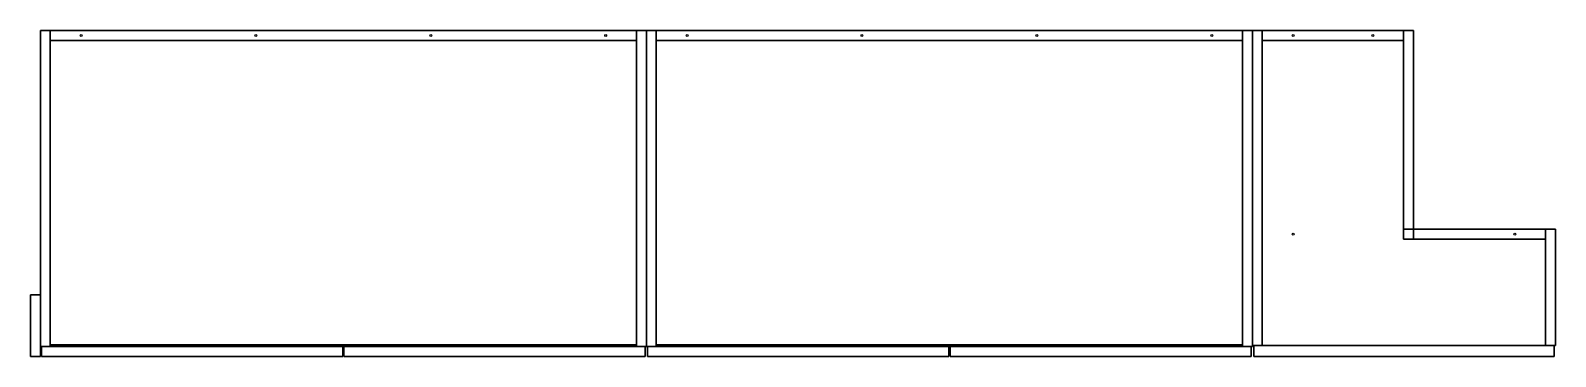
# Model space of a CAD drawing. Extents: x -2896 to 1537, y -3740 to -394.
# Drawn here: x -2896 to -425, y -3740 to -3212 of the extents above.
import ezdxf

# ---------------------------------------------------------------- set-up
doc = ezdxf.new("R2010")
doc.units = 0

# ---------------------------------------------------------------- blocks, each defined once
blk = doc.blocks.new('Hall Way.BS.Bottom1', base_point=(245, 206))
at = {"layer": 'Edge1mm', "color": 0}
blk.add_3dface([(475, 18, 16), (16, 18, 16), (16, 18), (475, 18)], dxfattribs=at)
at = {"layer": 'Melamine', "color": 0}
for points, invisible_edges in [([(16, 18), (245, 528), (245, 206), (16, 18)], 13), ([(16, 528), (245, 528), (16, 18), (16, 528)], 10), ([(245, 206, 16), (16, 528, 16), (16, 18, 16), (245, 206, 16)], 13), ([(245, 528, 16), (16, 528, 16), (245, 206, 16), (245, 528, 16)], 10), ([(16, 18), (245, 206), (475, 18), (16, 18)], 11), ([(475, 18, 16), (245, 206, 16), (16, 18, 16), (475, 18, 16)], 11), ([(245, 206), (475, 206), (475, 18), (245, 206)], 12), ([(475, 206, 16), (245, 206, 16), (475, 18, 16), (475, 206, 16)], 10)]:
    blk.add_3dface(points, dxfattribs=dict(at, invisible_edges=invisible_edges))
for points in [[(16, 18, 16), (16, 528, 16), (16, 528), (16, 18)], [(16, 528, 16), (245, 528, 16), (245, 528), (16, 528)], [(245, 528, 16), (245, 206, 16), (245, 206), (245, 528)], [(245, 206, 16), (475, 206, 16), (475, 206), (245, 206)], [(475, 206, 16), (475, 18, 16), (475, 18), (475, 206)]]:
    blk.add_3dface(points, dxfattribs=at)
blk = doc.blocks.new('Hall Way.BS.Bottom')
at = {"layer": 'Drilling'}
for centre in [(66, 520), (195, 520), (66, 198), (425, 198)]:
    blk.add_circle(centre, 1.56, dxfattribs=at)
at = {"layer": 'Melamine'}
blk.add_blockref('Hall Way.BS.Bottom1', (245, 206), dxfattribs=at)
blk = doc.blocks.new('Hall Way.BS.Back 3', base_point=(475, 206, 16))
at = {"layer": 'Melamine', "color": 0}
for points in [[(475, 206, 16), (261, 206, 16), (261, 206, 720), (475, 206, 720)], [(475, 190, 16), (261, 190, 16), (261, 206, 16), (475, 206, 16)], [(261, 190, 16), (261, 206, 16), (261, 206, 720), (261, 190, 720)], [(261, 190, 720), (475, 190, 720), (475, 206, 720), (261, 206, 720)], [(475, 190, 720), (475, 190, 16), (475, 206, 16), (475, 206, 720)], [(475, 190, 16), (261, 190, 16), (261, 190, 720), (475, 190, 720)]]:
    blk.add_3dface(points, dxfattribs=at)
blk = doc.blocks.new('Hall Way.BS.Back 2')
at = {"layer": 'Melamine'}
blk.add_blockref('Hall Way.BS.Back 3', (475, 206, 16), dxfattribs=at)
blk = doc.blocks.new('Hall Way.BS.Side 2', base_point=(261, 528, 720))
at = {"layer": 'Melamine', "color": 0}
for points in [[(245, 528, 720), (245, 190, 720), (245, 190), (245, 528)], [(245, 528, 720), (245, 190, 720), (261, 190, 720), (261, 528, 720)], [(245, 190), (245, 528), (261, 528), (261, 190)], [(245, 528), (245, 528, 720), (261, 528, 720), (261, 528)], [(261, 528, 720), (261, 190, 720), (261, 190), (261, 528)], [(245, 190, 720), (261, 190, 720), (261, 190), (245, 190)]]:
    blk.add_3dface(points, dxfattribs=at)
blk = doc.blocks.new('Hall Way.BS.Side 1')
at = {"layer": 'Drilling', "extrusion": (-1, 0, 0)}
for centre in [(-520, 670, -261), (-520, 368, -261), (-520, 66, -261), (-478, 8, -261), (-240, 8, -261)]:
    blk.add_circle(centre, 1.56, dxfattribs=at)
at = {"layer": 'Drilling', "extrusion": (1, 0, 0)}
for centre, radius in [((474.9, 360, 245), 2.6), ((474.9, 300, 245), 2.6), ((474.9, 420, 245), 2.6), ((226.9, 360, 245), 2.6), ((226.9, 300, 245), 2.6), ((226.9, 420, 245), 2.6), ((198, 670, 245), 1.56), ((198, 368, 245), 1.56), ((198, 66, 245), 1.56)]:
    blk.add_circle(centre, radius, dxfattribs=at)
at = {"layer": 'Melamine'}
blk.add_blockref('Hall Way.BS.Side 2', (261, 528, 720), dxfattribs=at)
blk = doc.blocks.new('Hall Way.BS.Back 4', base_point=(16, 528, 720))
at = {"layer": 'Melamine', "color": 0}
for points in [[(16, 528, 720), (245, 528, 720), (245, 528, 16), (16, 528, 16)], [(16, 512, 720), (245, 512, 720), (245, 528, 720), (16, 528, 720)], [(245, 512, 16), (16, 512, 16), (16, 528, 16), (245, 528, 16)], [(16, 512, 16), (16, 512, 720), (16, 528, 720), (16, 528, 16)], [(245, 512, 720), (245, 512, 16), (245, 528, 16), (245, 528, 720)], [(16, 512, 720), (245, 512, 720), (245, 512, 16), (16, 512, 16)]]:
    blk.add_3dface(points, dxfattribs=at)
blk = doc.blocks.new('Hall Way.BS.Back 1')
at = {"layer": 'Melamine'}
blk.add_blockref('Hall Way.BS.Back 4', (16, 528, 720), dxfattribs=at)
blk = doc.blocks.new('Hall Way.BS.L Slide1', base_point=(0, 18, 720))
at = {"layer": 'Edge1mm', "color": 0}
blk.add_3dface([(16, 18), (16, 18, 720), (0, 18, 720), (0, 18)], dxfattribs=at)
at = {"layer": 'Melamine', "color": 0}
for points in [[(0, 18, 720), (0, 528, 720), (0, 528), (0, 18)], [(16, 18, 720), (16, 528, 720), (0, 528, 720), (0, 18, 720)], [(16, 528, 720), (16, 528), (0, 528), (0, 528, 720)], [(16, 528), (16, 18), (0, 18), (0, 528)], [(16, 18, 720), (16, 528, 720), (16, 528), (16, 18)]]:
    blk.add_3dface(points, dxfattribs=at)
blk = doc.blocks.new('Hall Way.BS.L Slide')
at = {"layer": 'Drilling', "extrusion": (1, 0, 0)}
for centre in [(520, 670), (520, 368), (520, 66), (478, 8), (273, 8), (68, 8)]:
    blk.add_circle(centre, 1.56, dxfattribs=at)
at = {"layer": 'Drilling', "extrusion": (-1, 0, 0)}
for centre in [(-474.9, 360, -16), (-474.9, 300, -16), (-474.9, 420, -16), (-55, 601.1, -16), (-55, 84.1, -16), (-55, 633.1, -16), (-55, 116.1, -16), (-54.9, 360, -16), (-54.9, 300, -16), (-54.9, 420, -16)]:
    blk.add_circle(centre, 2.6, dxfattribs=at)
at = {"layer": 'Melamine'}
blk.add_blockref('Hall Way.BS.L Slide1', (0, 18, 720), dxfattribs=at)
blk = doc.blocks.new('Hall Way.BS.Side [1]1', base_point=(491, 18))
at = {"layer": 'Edge1mm', "color": 0}
blk.add_3dface([(475, 18, 720), (475, 18), (491, 18), (491, 18, 720)], dxfattribs=at)
at = {"layer": 'Melamine', "color": 0}
for points in [[(475, 18), (475, 206), (475, 206, 720), (475, 18, 720)], [(475, 18), (475, 206), (491, 206), (491, 18)], [(475, 206), (475, 206, 720), (491, 206, 720), (491, 206)], [(475, 206, 720), (475, 18, 720), (491, 18, 720), (491, 206, 720)], [(491, 18), (491, 206), (491, 206, 720), (491, 18, 720)]]:
    blk.add_3dface(points, dxfattribs=at)
blk = doc.blocks.new('Hall Way.BS.Side [1]')
at = {"layer": 'Drilling', "extrusion": (-1, 0, 0)}
for centre in [(-198, 670, -491), (-198, 368, -491), (-198, 66, -491), (-156, 8, -491), (-68, 8, -491)]:
    blk.add_circle(centre, 1.56, dxfattribs=at)
at = {"layer": 'Drilling', "extrusion": (1, 0, 0)}
for centre in [(152.9, 360, 475), (152.9, 300, 475), (152.9, 420, 475), (54.9, 360, 475), (54.9, 300, 475), (54.9, 420, 475)]:
    blk.add_circle(centre, 2.6, dxfattribs=at)
at = {"layer": 'Melamine'}
blk.add_blockref('Hall Way.BS.Side [1]1', (491, 18), dxfattribs=at)
blk = doc.blocks.new('Hall Way.BS.Door std (Single) [1]1', base_point=(489, 0))
at = {"layer": 'Laminat 18mm', "color": 0}
for points in [[(489, 18), (489, 18, 717), (2, 18, 717), (2, 18)], [(489, 18, 717), (489, 0, 717), (2, 0, 717), (2, 18, 717)], [(2, 18, 717), (2, 0, 717), (2, 0), (2, 18)], [(2, 18), (2, 0), (489, 0), (489, 18)], [(489, 0), (489, 0, 717), (2, 0, 717), (2, 0)], [(489, 18), (489, 0), (489, 0, 717), (489, 18, 717)]]:
    blk.add_3dface(points, dxfattribs=at)
blk = doc.blocks.new('Hall Way.BS.Door std (Single) [1]')
at = {"layer": 'Drilling', "extrusion": (0, -1, 0)}
for centre, radius in [((22.5, 617.1, -18), 17.6), ((22.5, 100.1, -18), 17.6), ((32, 594.5, -18), 4.1), ((32, 77.5, -18), 4.1), ((32, 639.5, -18), 4.1), ((32, 122.5, -18), 4.1)]:
    blk.add_circle(centre, radius, dxfattribs=at)
at = {"layer": 'Laminat 18mm'}
blk.add_blockref('Hall Way.BS.Door std (Single) [1]1', (489, 0), dxfattribs=at)
blk = doc.blocks.new('Hall Way.BS.Mobile Shelf [1]1', base_point=(245, 190, 360))
at = {"layer": 'edge-010', "color": 0}
blk.add_3dface([(16, 18, 360), (16, 18, 376), (475, 18, 376), (475, 18, 360)], dxfattribs=at)
at = {"layer": 'Melamine', "color": 0}
for points, invisible_edges in [([(16, 18, 360), (245, 512, 360), (245, 190, 360), (16, 18, 360)], 13), ([(16, 512, 360), (245, 512, 360), (16, 18, 360), (16, 512, 360)], 10), ([(245, 190, 376), (16, 512, 376), (16, 18, 376), (245, 190, 376)], 13), ([(245, 512, 376), (16, 512, 376), (245, 190, 376), (245, 512, 376)], 10), ([(16, 18, 360), (245, 190, 360), (475, 18, 360), (16, 18, 360)], 11), ([(475, 18, 376), (245, 190, 376), (16, 18, 376), (475, 18, 376)], 11), ([(245, 190, 360), (475, 190, 360), (475, 18, 360), (245, 190, 360)], 12), ([(475, 190, 376), (245, 190, 376), (475, 18, 376), (475, 190, 376)], 10)]:
    blk.add_3dface(points, dxfattribs=dict(at, invisible_edges=invisible_edges))
for points in [[(245, 512, 360), (245, 512, 376), (16, 512, 376), (16, 512, 360)], [(16, 512, 360), (16, 512, 376), (16, 18, 376), (16, 18, 360)], [(245, 190, 360), (245, 190, 376), (245, 512, 376), (245, 512, 360)], [(475, 190, 360), (475, 190, 376), (245, 190, 376), (245, 190, 360)], [(475, 18, 360), (475, 18, 376), (475, 190, 376), (475, 190, 360)]]:
    blk.add_3dface(points, dxfattribs=at)
blk = doc.blocks.new('Hall Way.BS.Mobile Shelf [1]')
at = {"layer": 'Melamine'}
blk.add_blockref('Hall Way.BS.Mobile Shelf [1]1', (245, 190, 360), dxfattribs=at)
blk = doc.blocks.new('Hall Way.BS')
at = {"layer": 'Hall Way.BS.Back 1'}
blk.add_blockref('Hall Way.BS.Back 1', (0, 0), dxfattribs=at)
at = {"layer": 'Hall Way.BS.Back 2'}
blk.add_blockref('Hall Way.BS.Back 2', (0, 0), dxfattribs=at)
at = {"layer": 'Hall Way.BS.Bottom'}
blk.add_blockref('Hall Way.BS.Bottom', (0, 0), dxfattribs=at)
at = {"layer": 'Hall Way.BS.Door std (Single) [1]'}
blk.add_blockref('Hall Way.BS.Door std (Single) [1]', (0, 0), dxfattribs=at)
at = {"layer": 'Hall Way.BS.L Slide'}
blk.add_blockref('Hall Way.BS.L Slide', (0, 0), dxfattribs=at)
at = {"layer": 'Hall Way.BS.Mobile Shelf [1]'}
blk.add_blockref('Hall Way.BS.Mobile Shelf [1]', (0, 0), dxfattribs=at)
at = {"layer": 'Hall Way.BS.Side 1'}
blk.add_blockref('Hall Way.BS.Side 1', (0, 0), dxfattribs=at)
at = {"layer": 'Hall Way.BS.Side [1]'}
blk.add_blockref('Hall Way.BS.Side [1]', (0, 0), dxfattribs=at)
blk = doc.blocks.new('Hall Way.BL.Bottom1', base_point=(16, 16))
at = {"layer": 'Edge1mm', "color": 0}
blk.add_3dface([(966, 16, 16), (16, 16, 16), (16, 16), (966, 16)], dxfattribs=at)
at = {"layer": 'Melamine', "color": 0}
for points in [[(16, 16), (16, 528), (966, 528), (966, 16)], [(16, 16, 16), (16, 528, 16), (966, 528, 16), (966, 16, 16)], [(16, 16, 16), (16, 528, 16), (16, 528), (16, 16)], [(16, 528, 16), (966, 528, 16), (966, 528), (16, 528)], [(966, 528, 16), (966, 16, 16), (966, 16), (966, 528)]]:
    blk.add_3dface(points, dxfattribs=at)
blk = doc.blocks.new('Hall Way.BL.Bottom')
at = {"layer": 'Drilling'}
for centre in [(66, 520), (349.3, 520), (632.6, 520), (916, 520)]:
    blk.add_circle(centre, 1.56, dxfattribs=at)
at = {"layer": 'Melamine'}
blk.add_blockref('Hall Way.BL.Bottom1', (16, 16), dxfattribs=at)
blk = doc.blocks.new('Hall Way.BL.Right Side1', base_point=(982, 16))
at = {"layer": 'Edge1mm', "color": 0}
blk.add_3dface([(966, 16, 720), (966, 16), (982, 16), (982, 16, 720)], dxfattribs=at)
at = {"layer": 'Melamine', "color": 0}
for points in [[(966, 16), (966, 528), (966, 528, 720), (966, 16, 720)], [(966, 16), (966, 528), (982, 528), (982, 16)], [(966, 528), (966, 528, 720), (982, 528, 720), (982, 528)], [(966, 528, 720), (966, 16, 720), (982, 16, 720), (982, 528, 720)], [(982, 16), (982, 528), (982, 528, 720), (982, 16, 720)]]:
    blk.add_3dface(points, dxfattribs=at)
blk = doc.blocks.new('Hall Way.BL.Right Side')
at = {"layer": 'Drilling', "extrusion": (-1, 0, 0)}
for centre in [(-520, 670, -982), (-520, 368, -982), (-520, 66, -982), (-478, 8, -982), (-272, 8, -982), (-66, 8, -982)]:
    blk.add_circle(centre, 1.56, dxfattribs=at)
at = {"layer": 'Drilling', "extrusion": (1, 0, 0)}
for centre in [(474.9, 360, 966), (474.9, 300, 966), (474.9, 420, 966), (55.9, 360, 966), (55.9, 300, 966), (55.9, 420, 966), (53, 601.1, 966), (53, 116.1, 966), (53, 633.1, 966), (53, 84.1, 966)]:
    blk.add_circle(centre, 2.6, dxfattribs=at)
at = {"layer": 'Melamine'}
blk.add_blockref('Hall Way.BL.Right Side1', (982, 16), dxfattribs=at)
blk = doc.blocks.new('Hall Way.BL.Back1', base_point=(16, 528, 720))
at = {"layer": 'Melamine', "color": 0}
for points in [[(16, 528, 720), (966, 528, 720), (966, 528, 16), (16, 528, 16)], [(16, 512, 720), (966, 512, 720), (966, 528, 720), (16, 528, 720)], [(966, 512, 16), (16, 512, 16), (16, 528, 16), (966, 528, 16)], [(16, 512, 16), (16, 512, 720), (16, 528, 720), (16, 528, 16)], [(966, 512, 720), (966, 512, 16), (966, 528, 16), (966, 528, 720)], [(16, 512, 720), (966, 512, 720), (966, 512, 16), (16, 512, 16)]]:
    blk.add_3dface(points, dxfattribs=at)
blk = doc.blocks.new('Hall Way.BL.Back')
at = {"layer": 'Melamine'}
blk.add_blockref('Hall Way.BL.Back1', (16, 528, 720), dxfattribs=at)
blk = doc.blocks.new('Hall Way.BL.Left Side1', base_point=(0, 16, 720))
at = {"layer": 'Edge1mm', "color": 0}
blk.add_3dface([(16, 16), (16, 16, 720), (0, 16, 720), (0, 16)], dxfattribs=at)
at = {"layer": 'Melamine', "color": 0}
for points in [[(0, 16, 720), (0, 528, 720), (0, 528), (0, 16)], [(16, 16, 720), (16, 528, 720), (0, 528, 720), (0, 16, 720)], [(16, 528, 720), (16, 528), (0, 528), (0, 528, 720)], [(16, 528), (16, 16), (0, 16), (0, 528)], [(16, 16, 720), (16, 528, 720), (16, 528), (16, 16)]]:
    blk.add_3dface(points, dxfattribs=at)
blk = doc.blocks.new('Hall Way.BL.Left Side')
at = {"layer": 'Drilling', "extrusion": (1, 0, 0)}
for centre in [(520, 670), (520, 368), (520, 66), (478, 8), (272, 8), (66, 8)]:
    blk.add_circle(centre, 1.56, dxfattribs=at)
at = {"layer": 'Drilling', "extrusion": (-1, 0, 0)}
for centre in [(-474.9, 360, -16), (-474.9, 300, -16), (-474.9, 420, -16), (-55.9, 360, -16), (-55.9, 300, -16), (-55.9, 420, -16), (-53, 601.1, -16), (-53, 116.1, -16), (-53, 633.1, -16), (-53, 84.1, -16)]:
    blk.add_circle(centre, 2.6, dxfattribs=at)
at = {"layer": 'Melamine'}
blk.add_blockref('Hall Way.BL.Left Side1', (0, 16, 720), dxfattribs=at)
blk = doc.blocks.new('Hall Way.BL.Door std (Double) [1] (1)', base_point=(2, 0, 717))
at = {"layer": 'Edge1mm', "color": 0}
for points in [[(490, 0, 717), (2, 0, 717), (2, 16, 717), (490, 16, 717)], [(2, 16), (2, 0), (490, 0), (490, 16)], [(2, 16, 717), (2, 0, 717), (2, 0), (2, 16)], [(490, 0), (490, 16), (490, 16, 717), (490, 0, 717)]]:
    blk.add_3dface(points, dxfattribs=at)
at = {"layer": 'Laminate16mm', "color": 0}
for points in [[(2, 16, 717), (2, 16), (490, 16), (490, 16, 717)], [(2, 0, 717), (490, 0, 717), (490, 0), (2, 0)]]:
    blk.add_3dface(points, dxfattribs=at)
blk = doc.blocks.new('Hall Way.BL.Door std (Double) [1] (2)', base_point=(492, 0, 717))
at = {"layer": 'Edge1mm', "color": 0}
for points in [[(980, 16, 717), (980, 0, 717), (492, 0, 717), (492, 16, 717)], [(492, 0), (980, 0), (980, 16), (492, 16)], [(492, 0, 717), (492, 16, 717), (492, 16), (492, 0)], [(980, 16), (980, 0), (980, 0, 717), (980, 16, 717)]]:
    blk.add_3dface(points, dxfattribs=at)
at = {"layer": 'Laminate16mm', "color": 0}
for points in [[(492, 16), (980, 16), (980, 16, 717), (492, 16, 717)], [(492, 0, 717), (980, 0, 717), (980, 0), (492, 0)]]:
    blk.add_3dface(points, dxfattribs=at)
blk = doc.blocks.new('Hall Way.BL.Door std (Double) [1]')
at = {"layer": 'Drilling', "extrusion": (0, -1, 0)}
for centre, radius in [((23.5, 617.1, -16), 17.6), ((23.5, 100.1, -16), 17.6), ((33, 594.5, -16), 4.1), ((33, 122.5, -16), 4.1), ((33, 639.5, -16), 4.1), ((33, 77.5, -16), 4.1), ((958.5, 617.1, -16), 17.6), ((958.5, 100.1, -16), 17.6), ((949, 594.5, -16), 4.1), ((949, 122.5, -16), 4.1), ((949, 639.5, -16), 4.1), ((949, 77.5, -16), 4.1)]:
    blk.add_circle(centre, radius, dxfattribs=at)
at = {"layer": 'Laminate16mm'}
for name, p in [('Hall Way.BL.Door std (Double) [1] (1)', (2, 0, 717)), ('Hall Way.BL.Door std (Double) [1] (2)', (492, 0, 717))]:
    blk.add_blockref(name, p, dxfattribs=at)
blk = doc.blocks.new('Hall Way.BL.Mobile Shelf [1]1', base_point=(16, 512, 360))
at = {"layer": 'edge-010', "color": 0}
blk.add_3dface([(16, 19, 360), (16, 19, 376), (966, 19, 376), (966, 19, 360)], dxfattribs=at)
at = {"layer": 'Melamine', "color": 0}
for points in [[(16, 512, 360), (16, 19, 360), (966, 19, 360), (966, 512, 360)], [(16, 512, 376), (16, 19, 376), (966, 19, 376), (966, 512, 376)], [(16, 512, 360), (16, 512, 376), (16, 19, 376), (16, 19, 360)], [(966, 512, 360), (966, 512, 376), (16, 512, 376), (16, 512, 360)], [(966, 19, 360), (966, 19, 376), (966, 512, 376), (966, 512, 360)]]:
    blk.add_3dface(points, dxfattribs=at)
blk = doc.blocks.new('Hall Way.BL.Mobile Shelf [1]')
at = {"layer": 'Melamine'}
blk.add_blockref('Hall Way.BL.Mobile Shelf [1]1', (16, 512, 360), dxfattribs=at)
blk = doc.blocks.new('Hall Way.BL')
at = {"layer": 'Hall Way.BL.Back'}
blk.add_blockref('Hall Way.BL.Back', (0, 0), dxfattribs=at)
at = {"layer": 'Hall Way.BL.Bottom'}
blk.add_blockref('Hall Way.BL.Bottom', (0, 0), dxfattribs=at)
at = {"layer": 'Hall Way.BL.Door std (Double) [1]'}
blk.add_blockref('Hall Way.BL.Door std (Double) [1]', (0, 0), dxfattribs=at)
at = {"layer": 'Hall Way.BL.Left Side'}
blk.add_blockref('Hall Way.BL.Left Side', (0, 0), dxfattribs=at)
at = {"layer": 'Hall Way.BL.Mobile Shelf [1]'}
blk.add_blockref('Hall Way.BL.Mobile Shelf [1]', (0, 0), dxfattribs=at)
at = {"layer": 'Hall Way.BL.Right Side'}
blk.add_blockref('Hall Way.BL.Right Side', (0, 0), dxfattribs=at)
blk = doc.blocks.new('Hall Way.Cover[2].Cover[2]1', base_point=(-2880.3, -3639.8, -140))
at = {"layer": 'Laminate16mm', "color": 0}
for points in [[(-2896.3, -3639.8, -140), (-2896.3, -3739.8, -140), (-2896.3, -3739.8, 720), (-2896.3, -3639.8, 720)], [(-2896.3, -3639.8, -140), (-2880.3, -3639.8, -140), (-2880.3, -3739.8, -140), (-2896.3, -3739.8, -140)], [(-2896.3, -3739.8, 720), (-2880.3, -3739.8, 720), (-2880.3, -3639.8, 720), (-2896.3, -3639.8, 720)], [(-2896.3, -3639.8, 720), (-2880.3, -3639.8, 720), (-2880.3, -3639.8, -140), (-2896.3, -3639.8, -140)], [(-2880.3, -3639.8, -140), (-2880.3, -3739.8, -140), (-2880.3, -3739.8, 720), (-2880.3, -3639.8, 720)], [(-2896.3, -3739.8, -140), (-2880.3, -3739.8, -140), (-2880.3, -3739.8, 720), (-2896.3, -3739.8, 720)]]:
    blk.add_3dface(points, dxfattribs=at)
blk = doc.blocks.new('Hall Way.Cover[2].Cover[2]')
at = {"layer": 'Laminate16mm'}
blk.add_blockref('Hall Way.Cover[2].Cover[2]1', (-2880.3, -3639.8, -140), dxfattribs=at)
blk = doc.blocks.new('Hall Way.Cover[2]')
at = {"layer": 'Hall Way.Cover[2].Cover[2]'}
blk.add_blockref('Hall Way.Cover[2].Cover[2]', (0, 0), dxfattribs=at)

msp = doc.modelspace()

# ---------------------------------------------------------------- block references
for name, p in [('Hall Way.BL', (-2880.3, -3739.8)), ('Hall Way.BL', (-1898.3, -3739.8)), ('Hall Way.BS', (-916.3, -3739.8)), ('Hall Way.Cover[2]', (0, 0))]:
    msp.add_blockref(name, p)

doc.saveas('drawing.dxf')
